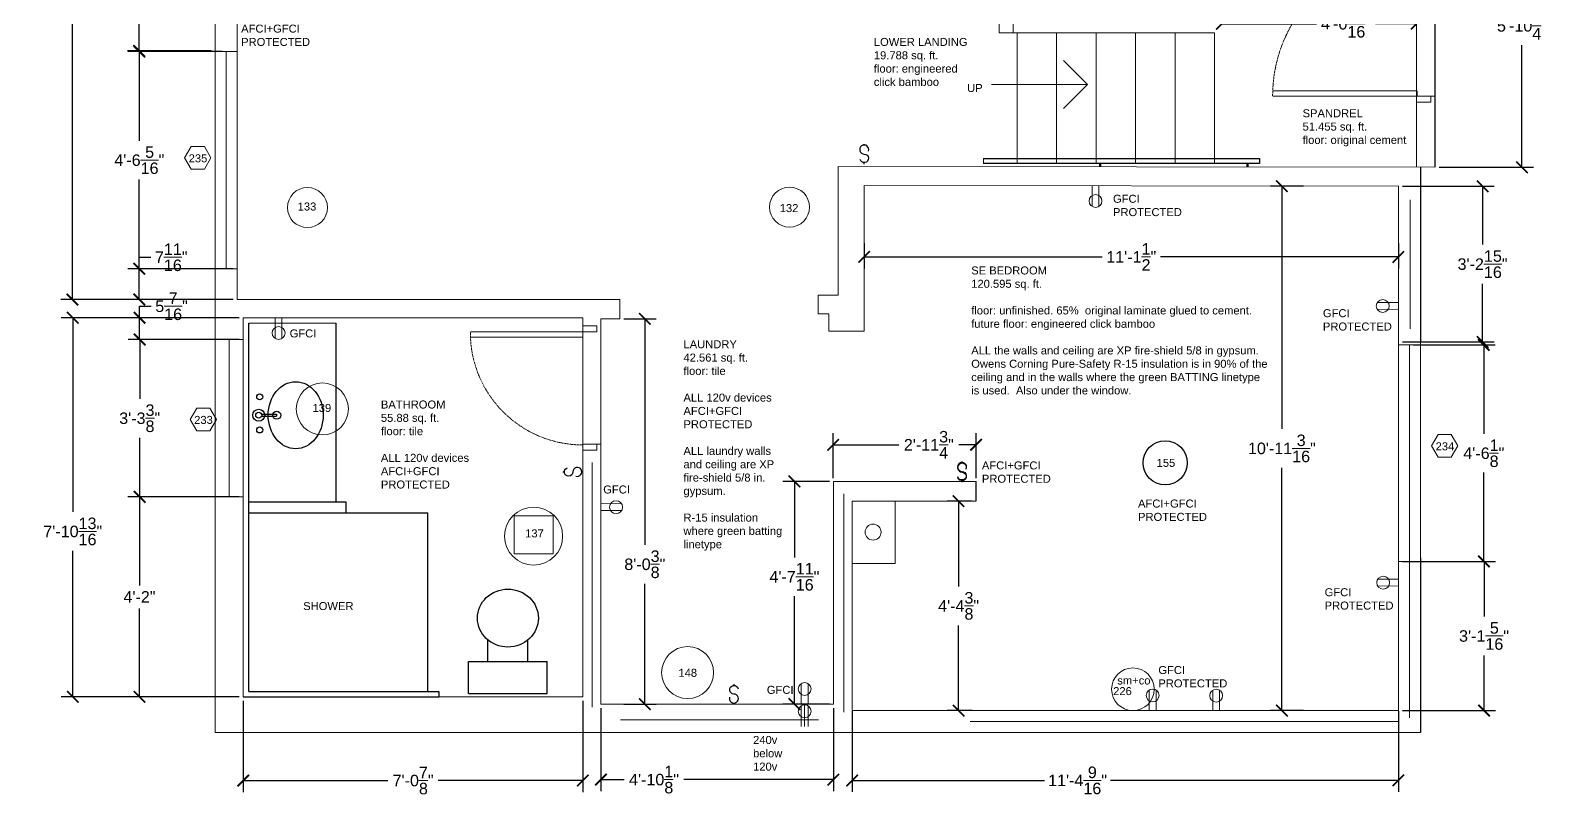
# Model space of a CAD drawing. Header units: inches. Extents: x -475 to -13, y 578 to 1095.
# Drawn here: x -474.7 to -93.5, y 578.2 to 769.3 of the extents above; entities that cross this region are included whole.
import ezdxf

# ---------------------------------------------------------------- set-up
doc = ezdxf.new("R2010")
doc.units = ezdxf.units.IN
doc.header["$MEASUREMENT"] = 0
doc.linetypes.add('DASHED2', pattern=[0.375, 0.25, -0.125])
doc.layers.get('0').update_dxf_attribs({"color": 1, "lineweight": 9})
for name, color, linetype, lineweight in [('A-101-Cabinets-and-Appliances', 7, 'Continuous', 9), ('A-101-Dimensions', 7, 'Continuous', 9), ('A-101-Floorplan-1st-floor', 7, 'Continuous', 9), ('A-101-RCP', 7, 'Continuous', 9), ('A-101-Text', 7, 'Continuous', 9)]:
    doc.layers.add(name, color=color, linetype=linetype, lineweight=lineweight)
doc.layers.get('A-101-RCP').off()
doc.styles.add('Annotative', font='Arial.ttf')
doc.styles.get("Standard").update_dxf_attribs({"font": 'Arial.ttf', "height": 2})
doc.linetypes.add('BATTING', pattern='A,0.0001,-0.1,[134,ltypeshp.shx,S=0.1,R=0,X=-0.1,Y=0],-0.2,[134,ltypeshp.shx,S=0.1,R=180,X=0.1,Y=0],-0.1', length=0.4001)
doc.dimstyles.new('Annotative', dxfattribs={"dimtxt": 0.18, "dimasz": 0.18, "dimexe": 0.18, "dimexo": 0.0625, "dimgap": 0.09, "dimtad": 0, "dimtih": 1, "dimtoh": 1, "dimdec": 4, "dimzin": 0, "dimdsep": 46, "dimlunit": 4, "dimtxsty": 'Annotative', "dimblk": 'ARCHTICK', "dimblk1": 'ARCHTICK', "dimblk2": 'ARCHTICK', "dimcen": 0.09, "dimadec": 0, "dimazin": 0, "dimtfac": 1, "dimtdec": 4, "dimtofl": 0, "dimtmove": 0, "dimatfit": 3, "dimldrblk": 'ARCHTICK', "dimfxl": 1, "dimtolj": 1, "dimtzin": 0, "dimarcsym": 0})

# ---------------------------------------------------------------- blocks, each defined once
blk = doc.blocks.new('L1-toilet')
at = {"lineweight": 30}
for p, q in [((-14.81, 8), (-14.81, 13.4)), ((-4.81, 8), (-4.81, 13.4)), ((-19.63, 0), (-19.63, 8)), ((-19.63, 8), (0, 8)), ((0, 0), (0, 8)), ((-19.63, 0), (0, 0))]:
    blk.add_line(p, q, dxfattribs=at)
blk.add_ellipse((-9.81, 18.88), major_axis=(7.62, 0), ratio=0.95082, dxfattribs=at)
blk = doc.blocks.new('L1-bathroom-sink-faucets-bowl')
at = {"lineweight": 30}
for p, q in [((2.21, 0.25), (5.98, 0.25)), ((5.98, 0.25), (5.98, -0.25)), ((2.21, -0.25), (5.98, -0.25))]:
    blk.add_line(p, q, dxfattribs=at)
for centre, radius in [((1.75, 4.59), 0.75), ((1.5, 0), 1.5), ((1.5, 0), 0.75), ((6, 0), 1), ((1.75, -3.69), 0.75)]:
    blk.add_circle(centre, radius, dxfattribs=at)
blk.add_ellipse((10.75, 0), major_axis=(0, -8.38), ratio=0.820896, dxfattribs=at)
blk = doc.blocks.new('L1-south-stairway-handrail')
at = {"layer": 'A-101-Floorplan-1st-floor', "lineweight": -3}
for p, q in [((-57.8, 1.25), (11.23, 1.25)), ((11.23, 0), (-57.8, 0)), ((-28.71, -0.75), (-28.71, 0)), ((-28.46, -0.75), (-28.46, 0)), ((8.09, 0), (8.09, -0.75)), ((8.34, 0), (8.34, -0.75)), ((11.23, 1.25), (11.23, 0))]:
    blk.add_line(p, q, dxfattribs=at)
at = {"layer": 'A-101-Floorplan-1st-floor', "lineweight": 5}
blk.add_line((-57.8, 1.25), (-57.8, 0), dxfattribs=at)
blk = doc.blocks.new('L1-arrow')
at = {"lineweight": 5}
for p, q in [((188.32, -365.98), (182.32, -359.98)), ((182.32, -365.98), (164.32, -365.98)), ((182.32, -365.98), (188.32, -365.98)), ((188.32, -365.98), (182.32, -371.98))]:
    blk.add_line(p, q, dxfattribs=at)
blk = doc.blocks.new('L1-toggle-switch-135')
at = {"layer": ''}
for p, q in [((-5, 0, -46.25), (-4.65, 0, -46.25)), ((-0.26, 0, -46.25), (0, 0, -46.25))]:
    blk.add_line(p, q, dxfattribs=at)
at = {"layer": '', "elevation": -46.25}
for points in [[(-2.5, 0, -2.004555), (-3.85, 1.06)], [(-1.75, -1.06, 3.139408), (-2.5, 0, 3.139408)]]:
    blk.add_lwpolyline(points, format="xyb", dxfattribs=at)
blk = doc.blocks.new('L1-landing-toggle-switch-91')
at = {"layer": ''}
for p, q in [((0, 4.74, -46.25), (0, 5, -46.25)), ((0, 0, -46.25), (0, 0.35, -46.25))]:
    blk.add_line(p, q, dxfattribs=at)
at = {"layer": '', "elevation": -46.25}
for points in [[(1.06, 3.25, 3.139408), (0, 2.5, 3.139408)], [(0, 2.5, -2.004555), (-1.06, 1.15)]]:
    blk.add_lwpolyline(points, format="xyb", dxfattribs=at)
blk = doc.blocks.new('L1-motion-switch-144')
at = {"layer": ''}
for p, q in [((0, 5, -43.25), (0, 4.65, -43.25)), ((0, 0.26, -43.25), (0, 0, -43.25))]:
    blk.add_line(p, q, dxfattribs=at)
at = {"layer": '', "elevation": -43.25}
for points in [[(0, 2.5, -2.004555), (1.06, 3.85)], [(-1.06, 1.75, 3.139408), (0, 2.5, 3.139408)]]:
    blk.add_lwpolyline(points, format="xyb", dxfattribs=at)
blk = doc.blocks.new('L1-toggle-switch-149')
at = {"layer": ''}
for p, q in [((0, 4.74, -45), (0, 5, -45)), ((0, 0, -45), (0, 0.35, -45))]:
    blk.add_line(p, q, dxfattribs=at)
at = {"layer": '', "elevation": -45}
for points in [[(1.06, 3.25, 3.139408), (0, 2.5, 3.139408)], [(0, 2.5, -2.004555), (-1.06, 1.15)]]:
    blk.add_lwpolyline(points, format="xyb", dxfattribs=at)
blk = doc.blocks.new('_ArchTick')
at = {"color": 0, "linetype": 'ByBlock', "lineweight": 30, "const_width": 0.15}
blk.add_lwpolyline([(-0.5, -0.5), (0.5, 0.5)], dxfattribs=at)
blk = doc.blocks.new('*D488')
at = {"layer": 'A-101-Dimensions', "color": 0, "lineweight": -2, "transparency": 16777216}
for p, q in [((-274.1, 657.31), (-274.1, 668.55)), ((-238.38, 657.31), (-238.38, 668.55)), ((-274.1, 665.67), (-257.68, 665.67)), ((-238.38, 665.67), (-242.67, 665.67))]:
    blk.add_line(p, q, dxfattribs=at)
at = {"layer": 'A-101-Dimensions', "color": 0, "lineweight": -2, "transparency": 16777216, "xscale": 2.88, "yscale": 2.88, "zscale": 2.88, "rotation": 180}
blk.add_blockref('_ArchTick', (-274.1, 665.67), dxfattribs=at)
at = {"layer": 'A-101-Dimensions', "color": 0, "lineweight": -2, "transparency": 16777216, "xscale": 2.88, "yscale": 2.88, "zscale": 2.88}
blk.add_blockref('_ArchTick', (-238.38, 665.67), dxfattribs=at)
at = {"layer": 'A-101-Dimensions', "color": 0, "lineweight": 5, "transparency": 16777216, "insert": (-250.18, 665.67), "char_height": 2.88, "attachment_point": 5, "style": 'Annotative'}
blk.add_mtext('\\A1;2\'-11{\\H1x;\\S3/4;}"', dxfattribs=at)
blk = doc.blocks.new('*D489')
at = {"layer": 'A-101-Dimensions', "color": 0, "lineweight": -2, "transparency": 16777216}
for p, q in [((-269.35, 599.06), (-269.35, 578.85)), ((-132.82, 599.06), (-132.82, 578.85)), ((-269.35, 581.73), (-221.29, 581.73)), ((-132.82, 581.73), (-204.74, 581.73))]:
    blk.add_line(p, q, dxfattribs=at)
at = {"layer": 'A-101-Dimensions', "color": 0, "lineweight": -2, "transparency": 16777216, "xscale": 2.88, "yscale": 2.88, "zscale": 2.88, "rotation": 180}
blk.add_blockref('_ArchTick', (-269.35, 581.73), dxfattribs=at)
at = {"layer": 'A-101-Dimensions', "color": 0, "lineweight": -2, "transparency": 16777216, "xscale": 2.88, "yscale": 2.88, "zscale": 2.88}
blk.add_blockref('_ArchTick', (-132.82, 581.73), dxfattribs=at)
at = {"layer": 'A-101-Dimensions', "color": 0, "lineweight": 5, "transparency": 16777216, "insert": (-213.01, 581.73), "char_height": 2.88, "attachment_point": 5, "style": 'Annotative'}
blk.add_mtext('\\A1;11\'-4{\\H1x;\\S9/16;}"', dxfattribs=at)
blk = doc.blocks.new('*D495')
at = {"layer": 'A-101-Dimensions', "color": 0, "lineweight": -2, "transparency": 16777216}
for p, q in [((-176.94, 770.84), (-176.94, 773.85)), ((-128.25, 770.84), (-128.25, 773.85)), ((-176.94, 770.97), (-153.25, 770.97)), ((-128.25, 770.97), (-138.55, 770.97))]:
    blk.add_line(p, q, dxfattribs=at)
at = {"layer": 'A-101-Dimensions', "color": 0, "lineweight": -2, "transparency": 16777216, "xscale": 2.88, "yscale": 2.88, "zscale": 2.88, "rotation": 180}
blk.add_blockref('_ArchTick', (-176.94, 770.97), dxfattribs=at)
at = {"layer": 'A-101-Dimensions', "color": 0, "lineweight": -2, "transparency": 16777216, "xscale": 2.88, "yscale": 2.88, "zscale": 2.88}
blk.add_blockref('_ArchTick', (-128.25, 770.97), dxfattribs=at)
at = {"layer": 'A-101-Dimensions', "color": 0, "lineweight": 5, "transparency": 16777216, "insert": (-145.9, 770.97), "char_height": 2.88, "attachment_point": 5, "style": 'Annotative'}
blk.add_mtext('\\A1;4\'-0{\\H1x;\\S11/16;}"', dxfattribs=at)
blk = doc.blocks.new('*D508')
at = {"layer": 'A-101-Dimensions', "color": 0, "lineweight": -2, "transparency": 16777216}
for p, q in [((-239.38, 651.56), (-245.62, 651.56)), ((-242.74, 651.56), (-242.74, 630.24)), ((-242.74, 599.19), (-242.74, 620.51)), ((-239.38, 599.19), (-245.62, 599.19))]:
    blk.add_line(p, q, dxfattribs=at)
at = {"layer": 'A-101-Dimensions', "color": 0, "lineweight": -2, "transparency": 16777216, "xscale": 2.88, "yscale": 2.88, "zscale": 2.88}
for p, rotation in [((-242.74, 651.56), 90), ((-242.74, 599.19), 270)]:
    blk.add_blockref('_ArchTick', p, dxfattribs=dict(at, rotation=rotation))
at = {"layer": 'A-101-Dimensions', "color": 0, "lineweight": 5, "transparency": 16777216, "insert": (-242.74, 625.38), "char_height": 2.88, "attachment_point": 5, "style": 'Annotative'}
blk.add_mtext('\\A1;4\'-4{\\H1x;\\S3/8;}"', dxfattribs=at)
blk = doc.blocks.new('*D509')
at = {"layer": 'A-101-Dimensions', "color": 0, "lineweight": -2, "transparency": 16777216}
for p, q in [((-332.16, 599.81), (-332.16, 579.05)), ((-274.04, 599.81), (-274.04, 579.05)), ((-332.16, 581.93), (-326.37, 581.93)), ((-274.04, 581.93), (-311.39, 581.93))]:
    blk.add_line(p, q, dxfattribs=at)
at = {"layer": 'A-101-Dimensions', "color": 0, "lineweight": -2, "transparency": 16777216, "xscale": 2.88, "yscale": 2.88, "zscale": 2.88, "rotation": 180}
blk.add_blockref('_ArchTick', (-332.16, 581.93), dxfattribs=at)
at = {"layer": 'A-101-Dimensions', "color": 0, "lineweight": -2, "transparency": 16777216, "xscale": 2.88, "yscale": 2.88, "zscale": 2.88}
blk.add_blockref('_ArchTick', (-274.04, 581.93), dxfattribs=at)
at = {"layer": 'A-101-Dimensions', "color": 0, "lineweight": 5, "transparency": 16777216, "insert": (-318.88, 581.93), "char_height": 2.88, "attachment_point": 5, "style": 'Annotative'}
blk.add_mtext('\\A1;4\'-10{\\H1x;\\S1/8;}"', dxfattribs=at)
blk = doc.blocks.new('*D510')
at = {"layer": 'A-101-Dimensions', "color": 0, "lineweight": -2, "transparency": 16777216}
for p, q in [((-422.54, 697.44), (-467.05, 697.44)), ((-464.17, 697.44), (-464.17, 648.89)), ((-464.17, 602.63), (-464.17, 639.12)), ((-422.54, 602.63), (-467.05, 602.63))]:
    blk.add_line(p, q, dxfattribs=at)
at = {"layer": 'A-101-Dimensions', "color": 0, "lineweight": -2, "transparency": 16777216, "xscale": 2.88, "yscale": 2.88, "zscale": 2.88}
for p, rotation in [((-464.17, 697.44), 90), ((-464.17, 602.63), 270)]:
    blk.add_blockref('_ArchTick', p, dxfattribs=dict(at, rotation=rotation))
at = {"layer": 'A-101-Dimensions', "color": 0, "lineweight": 5, "transparency": 16777216, "insert": (-464.17, 644), "char_height": 2.88, "attachment_point": 5, "style": 'Annotative'}
blk.add_mtext('\\A1;7\'-10{\\H1x;\\S13/16;}"', dxfattribs=at)
blk = doc.blocks.new('*D511')
at = {"layer": 'A-101-Dimensions', "color": 0, "lineweight": -2, "transparency": 16777216}
for p, q in [((-275.04, 656.5), (-286.67, 656.5)), ((-283.79, 656.5), (-283.79, 637.49)), ((-283.79, 600.81), (-283.79, 627.82)), ((-275.04, 600.81), (-286.67, 600.81))]:
    blk.add_line(p, q, dxfattribs=at)
at = {"layer": 'A-101-Dimensions', "color": 0, "lineweight": -2, "transparency": 16777216, "xscale": 2.88, "yscale": 2.88, "zscale": 2.88}
for p, rotation in [((-283.79, 656.5), 90), ((-283.79, 600.81), 270)]:
    blk.add_blockref('_ArchTick', p, dxfattribs=dict(at, rotation=rotation))
at = {"layer": 'A-101-Dimensions', "color": 0, "lineweight": 5, "transparency": 16777216, "insert": (-283.79, 632.66), "char_height": 2.88, "attachment_point": 5, "style": 'Annotative'}
blk.add_mtext('\\A1;4\'-7{\\H1x;\\S11/16;}"', dxfattribs=at)
blk = doc.blocks.new('*D512')
at = {"layer": 'A-101-Dimensions', "color": 0, "lineweight": -2, "transparency": 16777216}
for p, q in [((-122.69, 805.81), (-99.04, 805.81)), ((-101.92, 805.81), (-101.92, 775.3)), ((-101.92, 735.08), (-101.92, 765.59)), ((-122.66, 735.08), (-99.04, 735.08))]:
    blk.add_line(p, q, dxfattribs=at)
at = {"layer": 'A-101-Dimensions', "color": 0, "lineweight": -2, "transparency": 16777216, "xscale": 2.88, "yscale": 2.88, "zscale": 2.88}
for p, rotation in [((-101.92, 805.81), 90), ((-101.92, 735.08), 270)]:
    blk.add_blockref('_ArchTick', p, dxfattribs=dict(at, rotation=rotation))
at = {"layer": 'A-101-Dimensions', "color": 0, "lineweight": 5, "transparency": 16777216, "insert": (-101.92, 770.45), "char_height": 2.88, "attachment_point": 5, "style": 'Annotative'}
blk.add_mtext('\\A1;5\'-10{\\H1x;\\S3/4;}"', dxfattribs=at)
blk = doc.blocks.new('*D513')
at = {"layer": 'A-101-Dimensions', "color": 0, "lineweight": -2, "transparency": 16777216}
for p, q in [((-424.1, 1029.19), (-467.15, 1029.19)), ((-464.27, 1029.19), (-464.27, 870.48)), ((-464.27, 702), (-464.27, 860.71)), ((-424.1, 702), (-467.15, 702))]:
    blk.add_line(p, q, dxfattribs=at)
at = {"layer": 'A-101-Dimensions', "color": 0, "lineweight": -2, "transparency": 16777216, "xscale": 2.88, "yscale": 2.88, "zscale": 2.88}
for p, rotation in [((-464.27, 1029.19), 90), ((-464.27, 702), 270)]:
    blk.add_blockref('_ArchTick', p, dxfattribs=dict(at, rotation=rotation))
at = {"layer": 'A-101-Dimensions', "color": 0, "lineweight": 5, "transparency": 16777216, "insert": (-464.27, 865.6), "char_height": 2.88, "attachment_point": 5, "style": 'Annotative'}
blk.add_mtext('\\A1;27\'-3{\\H1x;\\S3/16;}"', dxfattribs=at)
blk = doc.blocks.new('*D526')
at = {"layer": 'A-101-Dimensions', "color": 0, "lineweight": -2, "transparency": 16777216}
for p, q in [((-422.54, 652.63), (-450.37, 652.63)), ((-447.49, 652.63), (-447.49, 630.51)), ((-447.49, 602.63), (-447.49, 624.74)), ((-422.54, 602.63), (-450.37, 602.63))]:
    blk.add_line(p, q, dxfattribs=at)
at = {"layer": 'A-101-Dimensions', "color": 0, "lineweight": -2, "transparency": 16777216, "xscale": 2.88, "yscale": 2.88, "zscale": 2.88}
for p, rotation in [((-447.49, 652.63), 90), ((-447.49, 602.63), 270)]:
    blk.add_blockref('_ArchTick', p, dxfattribs=dict(at, rotation=rotation))
at = {"layer": 'A-101-Dimensions', "color": 0, "lineweight": 5, "transparency": 16777216, "insert": (-447.49, 627.63), "char_height": 2.88, "attachment_point": 5, "style": 'Annotative'}
blk.add_mtext('\\A1;4\'-2"', dxfattribs=at)
blk = doc.blocks.new('*D527')
at = {"layer": 'A-101-Dimensions', "color": 0, "lineweight": -2, "transparency": 16777216}
for p, q in [((-426.07, 692), (-450.32, 692)), ((-447.44, 692), (-447.44, 677.2)), ((-447.44, 652.63), (-447.44, 667.43)), ((-426.07, 652.63), (-450.32, 652.63))]:
    blk.add_line(p, q, dxfattribs=at)
at = {"layer": 'A-101-Dimensions', "color": 0, "lineweight": -2, "transparency": 16777216, "xscale": 2.88, "yscale": 2.88, "zscale": 2.88}
for p, rotation in [((-447.44, 692), 90), ((-447.44, 652.63), 270)]:
    blk.add_blockref('_ArchTick', p, dxfattribs=dict(at, rotation=rotation))
at = {"layer": 'A-101-Dimensions', "color": 0, "lineweight": 5, "transparency": 16777216, "insert": (-447.44, 672.31), "char_height": 2.88, "attachment_point": 5, "style": 'Annotative'}
blk.add_mtext('\\A1;3\'-3{\\H1x;\\S3/8;}"', dxfattribs=at)
blk = doc.blocks.new('*D528')
at = {"layer": 'A-101-Dimensions', "color": 0, "lineweight": -2, "transparency": 16777216}
for p, q in [((-447.48, 697.44), (-447.48, 700.32)), ((-447.48, 700.32), (-444.6, 700.32)), ((-422.54, 697.44), (-450.36, 697.44)), ((-447.48, 692), (-447.48, 697.44)), ((-422.54, 692), (-450.36, 692))]:
    blk.add_line(p, q, dxfattribs=at)
at = {"layer": 'A-101-Dimensions', "color": 0, "lineweight": -2, "transparency": 16777216, "xscale": 2.88, "yscale": 2.88, "zscale": 2.88}
for p, rotation in [((-447.48, 697.44), 90), ((-447.48, 692), 270)]:
    blk.add_blockref('_ArchTick', p, dxfattribs=dict(at, rotation=rotation))
at = {"layer": 'A-101-Dimensions', "color": 0, "lineweight": 5, "transparency": 16777216, "insert": (-439.48, 700.32), "char_height": 2.88, "attachment_point": 5, "style": 'Annotative'}
blk.add_mtext('\\A1;5{\\H1x;\\S7/16;}"', dxfattribs=at)
blk = doc.blocks.new('*D529')
at = {"layer": 'A-101-Dimensions', "color": 0, "lineweight": -2, "transparency": 16777216}
for p, q in [((-424.1, 709.69), (-450.42, 709.69)), ((-447.54, 709.69), (-447.54, 712.57)), ((-447.54, 712.57), (-444.66, 712.57)), ((-447.54, 702), (-447.54, 709.69)), ((-424.1, 702), (-450.42, 702))]:
    blk.add_line(p, q, dxfattribs=at)
at = {"layer": 'A-101-Dimensions', "color": 0, "lineweight": -2, "transparency": 16777216, "xscale": 2.88, "yscale": 2.88, "zscale": 2.88}
for p, rotation in [((-447.54, 709.69), 90), ((-447.54, 702), 270)]:
    blk.add_blockref('_ArchTick', p, dxfattribs=dict(at, rotation=rotation))
at = {"layer": 'A-101-Dimensions', "color": 0, "lineweight": 5, "transparency": 16777216, "insert": (-439.55, 712.57), "char_height": 2.88, "attachment_point": 5, "style": 'Annotative'}
blk.add_mtext('\\A1;7{\\H1x;\\S11/16;}"', dxfattribs=at)
blk = doc.blocks.new('*D530')
at = {"layer": 'A-101-Dimensions', "color": 0, "lineweight": -2, "transparency": 16777216}
for p, q in [((-426.85, 764), (-450.42, 764)), ((-447.54, 764), (-447.54, 741.71)), ((-447.54, 709.69), (-447.54, 731.99)), ((-426.85, 709.69), (-450.42, 709.69))]:
    blk.add_line(p, q, dxfattribs=at)
at = {"layer": 'A-101-Dimensions', "color": 0, "lineweight": -2, "transparency": 16777216, "xscale": 2.88, "yscale": 2.88, "zscale": 2.88}
for p, rotation in [((-447.54, 764), 90), ((-447.54, 709.69), 270)]:
    blk.add_blockref('_ArchTick', p, dxfattribs=dict(at, rotation=rotation))
at = {"layer": 'A-101-Dimensions', "color": 0, "lineweight": 5, "transparency": 16777216, "insert": (-447.54, 736.85), "char_height": 2.88, "attachment_point": 5, "style": 'Annotative'}
blk.add_mtext('\\A1;4\'-6{\\H1x;\\S5/16;}"', dxfattribs=at)
blk = doc.blocks.new('*D531')
at = {"layer": 'A-101-Dimensions', "color": 0, "lineweight": -2, "transparency": 16777216}
for p, q in [((-429.6, 842.31), (-450.46, 842.31)), ((-447.58, 842.31), (-447.58, 808.11)), ((-447.58, 764.19), (-447.58, 798.39)), ((-429.6, 764.19), (-450.46, 764.19))]:
    blk.add_line(p, q, dxfattribs=at)
at = {"layer": 'A-101-Dimensions', "color": 0, "lineweight": -2, "transparency": 16777216, "xscale": 2.88, "yscale": 2.88, "zscale": 2.88}
for p, rotation in [((-447.58, 842.31), 90), ((-447.58, 764.19), 270)]:
    blk.add_blockref('_ArchTick', p, dxfattribs=dict(at, rotation=rotation))
at = {"layer": 'A-101-Dimensions', "color": 0, "lineweight": 5, "transparency": 16777216, "insert": (-447.58, 803.25), "char_height": 2.88, "attachment_point": 5, "style": 'Annotative'}
blk.add_mtext('\\A1;6\'-6{\\H1x;\\S1/8;}"', dxfattribs=at)
blk = doc.blocks.new('*D538')
at = {"layer": 'A-101-Dimensions', "color": 0, "lineweight": -2, "transparency": 16777216}
for p, q in [((-131.82, 636.5), (-108.52, 636.5)), ((-111.4, 636.5), (-111.4, 622.71)), ((-111.4, 599.19), (-111.4, 612.98)), ((-131.82, 599.19), (-108.52, 599.19))]:
    blk.add_line(p, q, dxfattribs=at)
at = {"layer": 'A-101-Dimensions', "color": 0, "lineweight": -2, "transparency": 16777216, "xscale": 2.88, "yscale": 2.88, "zscale": 2.88}
for p, rotation in [((-111.4, 636.5), 90), ((-111.4, 599.19), 270)]:
    blk.add_blockref('_ArchTick', p, dxfattribs=dict(at, rotation=rotation))
at = {"layer": 'A-101-Dimensions', "color": 0, "lineweight": 5, "transparency": 16777216, "insert": (-111.4, 617.85), "char_height": 2.88, "attachment_point": 5, "style": 'Annotative'}
blk.add_mtext('\\A1;3\'-1{\\H1x;\\S5/16;}"', dxfattribs=at)
blk = doc.blocks.new('*D539')
at = {"layer": 'A-101-Dimensions', "color": 0, "lineweight": -2, "transparency": 16777216}
for p, q in [((-129.07, 690.63), (-108.58, 690.63)), ((-111.46, 690.63), (-111.46, 668.42)), ((-111.46, 636.5), (-111.46, 658.7)), ((-129.07, 636.5), (-108.58, 636.5))]:
    blk.add_line(p, q, dxfattribs=at)
at = {"layer": 'A-101-Dimensions', "color": 0, "lineweight": -2, "transparency": 16777216, "xscale": 2.88, "yscale": 2.88, "zscale": 2.88}
for p, rotation in [((-111.46, 690.63), 90), ((-111.46, 636.5), 270)]:
    blk.add_blockref('_ArchTick', p, dxfattribs=dict(at, rotation=rotation))
at = {"layer": 'A-101-Dimensions', "color": 0, "lineweight": 5, "transparency": 16777216, "insert": (-111.46, 663.56), "char_height": 2.88, "attachment_point": 5, "style": 'Annotative'}
blk.add_mtext('\\A1;4\'-6{\\H1x;\\S1/8;}"', dxfattribs=at)
blk = doc.blocks.new('*D540')
at = {"layer": 'A-101-Dimensions', "color": 0, "lineweight": -2, "transparency": 16777216}
for p, q in [((-266.35, 716.07), (-266.35, 709.77)), ((-132.82, 716.07), (-132.82, 709.77)), ((-266.35, 712.65), (-206.88, 712.65)), ((-132.82, 712.65), (-192.28, 712.65))]:
    blk.add_line(p, q, dxfattribs=at)
at = {"layer": 'A-101-Dimensions', "color": 0, "lineweight": -2, "transparency": 16777216, "xscale": 2.88, "yscale": 2.88, "zscale": 2.88, "rotation": 180}
blk.add_blockref('_ArchTick', (-266.35, 712.65), dxfattribs=at)
at = {"layer": 'A-101-Dimensions', "color": 0, "lineweight": -2, "transparency": 16777216, "xscale": 2.88, "yscale": 2.88, "zscale": 2.88}
blk.add_blockref('_ArchTick', (-132.82, 712.65), dxfattribs=at)
at = {"layer": 'A-101-Dimensions', "color": 0, "lineweight": 5, "transparency": 16777216, "insert": (-199.58, 712.65), "char_height": 2.88, "attachment_point": 5, "style": 'Annotative'}
blk.add_mtext('\\A1;11\'-1{\\H1x;\\S1/2;}"', dxfattribs=at)
blk = doc.blocks.new('*D543')
at = {"layer": 'A-101-Dimensions', "color": 0, "lineweight": -2, "transparency": 16777216}
for p, q in [((-156.49, 730.35), (-164.81, 730.35)), ((-161.93, 730.35), (-161.93, 669.65)), ((-161.93, 599.19), (-161.93, 659.88)), ((-156.49, 599.19), (-164.81, 599.19))]:
    blk.add_line(p, q, dxfattribs=at)
at = {"layer": 'A-101-Dimensions', "color": 0, "lineweight": -2, "transparency": 16777216, "xscale": 2.88, "yscale": 2.88, "zscale": 2.88}
for p, rotation in [((-161.93, 730.35), 90), ((-161.93, 599.19), 270)]:
    blk.add_blockref('_ArchTick', p, dxfattribs=dict(at, rotation=rotation))
at = {"layer": 'A-101-Dimensions', "color": 0, "lineweight": 5, "transparency": 16777216, "insert": (-161.93, 664.77), "char_height": 2.88, "attachment_point": 5, "style": 'Annotative'}
blk.add_mtext('\\A1;10\'-11{\\H1x;\\S3/16;}"', dxfattribs=at)
blk = doc.blocks.new('*D544')
at = {"layer": 'A-101-Dimensions', "color": 0, "lineweight": -2, "transparency": 16777216}
for p, q in [((-131.82, 730.31), (-108.89, 730.31)), ((-111.77, 730.31), (-111.77, 715.73)), ((-111.77, 691.38), (-111.77, 705.96)), ((-131.82, 691.38), (-108.89, 691.38))]:
    blk.add_line(p, q, dxfattribs=at)
at = {"layer": 'A-101-Dimensions', "color": 0, "lineweight": -2, "transparency": 16777216, "xscale": 2.88, "yscale": 2.88, "zscale": 2.88}
for p, rotation in [((-111.77, 730.31), 90), ((-111.77, 691.38), 270)]:
    blk.add_blockref('_ArchTick', p, dxfattribs=dict(at, rotation=rotation))
at = {"layer": 'A-101-Dimensions', "color": 0, "lineweight": 5, "transparency": 16777216, "insert": (-111.77, 710.85), "char_height": 2.88, "attachment_point": 5, "style": 'Annotative'}
blk.add_mtext('\\A1;3\'-2{\\H1x;\\S15/16;}"', dxfattribs=at)
blk = doc.blocks.new('*D545')
at = {"layer": 'A-101-Dimensions', "color": 0, "lineweight": -2, "transparency": 16777216}
for p, q in [((-421.54, 601.63), (-421.54, 578.82)), ((-336.66, 601.63), (-336.66, 578.82)), ((-421.54, 581.7), (-385.4, 581.7)), ((-336.66, 581.7), (-372.8, 581.7))]:
    blk.add_line(p, q, dxfattribs=at)
at = {"layer": 'A-101-Dimensions', "color": 0, "lineweight": -2, "transparency": 16777216, "xscale": 2.88, "yscale": 2.88, "zscale": 2.88, "rotation": 180}
blk.add_blockref('_ArchTick', (-421.54, 581.7), dxfattribs=at)
at = {"layer": 'A-101-Dimensions', "color": 0, "lineweight": -2, "transparency": 16777216, "xscale": 2.88, "yscale": 2.88, "zscale": 2.88}
blk.add_blockref('_ArchTick', (-336.66, 581.7), dxfattribs=at)
at = {"layer": 'A-101-Dimensions', "color": 0, "lineweight": 5, "transparency": 16777216, "insert": (-379.1, 581.7), "char_height": 2.88, "attachment_point": 5, "style": 'Annotative'}
blk.add_mtext('\\A1;7\'-0{\\H1x;\\S7/8;}"', dxfattribs=at)
blk = doc.blocks.new('*D546')
at = {"layer": 'A-101-Dimensions', "color": 0, "lineweight": -2, "transparency": 16777216}
for p, q in [((-326.41, 697.19), (-318.3, 697.19)), ((-321.18, 697.19), (-321.18, 640.67)), ((-321.18, 600.81), (-321.18, 630.9)), ((-326.41, 600.81), (-318.3, 600.81))]:
    blk.add_line(p, q, dxfattribs=at)
at = {"layer": 'A-101-Dimensions', "color": 0, "lineweight": -2, "transparency": 16777216, "xscale": 2.88, "yscale": 2.88, "zscale": 2.88}
for p, rotation in [((-321.18, 697.19), 90), ((-321.18, 600.81), 270)]:
    blk.add_blockref('_ArchTick', p, dxfattribs=dict(at, rotation=rotation))
at = {"layer": 'A-101-Dimensions', "color": 0, "lineweight": 5, "transparency": 16777216, "insert": (-321.18, 635.78), "char_height": 2.88, "attachment_point": 5, "style": 'Annotative'}
blk.add_mtext('\\A1;8\'-0{\\H1x;\\S3/8;}"', dxfattribs=at)
blk = doc.blocks.new('wall-duplex')
at = {"lineweight": 5}
for p, q in [((-0.85, 3.8), (-0.85, -1.36)), ((0.85, 3.8), (0.85, -1.36))]:
    blk.add_line(p, q, dxfattribs=at)
blk.add_circle((0, 0), 1.61)
blk = doc.blocks.new('wall-duplex-horizontal')
at = {"layer": 'A-101-Floorplan-1st-floor', "lineweight": 5}
for p, q in [((3.8, 0.85), (-1.36, 0.85)), ((3.8, -0.85), (-1.36, -0.85))]:
    blk.add_line(p, q, dxfattribs=at)
at = {"layer": 'A-101-Floorplan-1st-floor'}
blk.add_circle((0, 0), 1.61, dxfattribs=at)

msp = doc.modelspace()

# ---------------------------------------------------------------- linework, layer by layer
at = {"lineweight": 5}
for p, q in [((-274.03709, 600.81383), (-274.03709, 600.81383)), ((-132.81809, 599.18883), (-132.81809, 596.43883))]:
    msp.add_line(p, q, dxfattribs=at)
at = {"layer": 'A-101-Cabinets-and-Appliances', "lineweight": 30}
for p, q in [((-420.16184, 651.37633), (-420.16184, 696.06383)), ((-398.41184, 696.06383), (-398.41184, 651.37633)), ((-420.16184, 651.37633), (-398.41184, 651.37633)), ((-420.16184, 604.00133), (-420.16184, 651.37633)), ((-420.16184, 651.37633), (-395.91184, 651.37633)), ((-420.16184, 648.62633), (-375.41184, 648.62633)), ((-395.91184, 651.37633), (-395.91184, 648.62633)), ((-375.41184, 604.00133), (-375.41184, 648.62633)), ((-421.53684, 602.62633), (-372.66184, 602.62633)), ((-420.16184, 604.00133), (-372.66184, 604.00133)), ((-372.66184, 604.00133), (-372.66184, 602.62633))]:
    msp.add_line(p, q, dxfattribs=at)
at = {"layer": 'A-101-Cabinets-and-Appliances', "lineweight": 5}
msp.add_line((-420.16184, 696.06383), (-398.41184, 696.06383), dxfattribs=at)
at = {"layer": 'A-101-Floorplan-1st-floor', "lineweight": 5}
for p, q in [((-428.59934, 764.18883), (-428.59934, 842.31383)), ((-423.09934, 764.00133), (-423.09934, 842.31383)), ((-232.63059, 768.71854), (-232.63059, 805.81383)), ((-229.13059, 768.71854), (-229.13059, 805.81383)), ((-128.25058, 805.81383), (-128.25058, 735.06728)), ((-232.63059, 768.71854), (-178.757, 768.71854)), ((-228.132, 768.71854), (-228.132, 736.25133)), ((-218.257, 768.71854), (-218.257, 736.25133)), ((-208.382, 768.71854), (-208.382, 736.25133)), ((-198.507, 768.71854), (-198.507, 736.25133)), ((-188.632, 768.71854), (-188.632, 736.25133)), ((-178.757, 768.71854), (-178.757, 736.25133)), ((-428.59934, 764.18883), (-428.59934, 709.87633)), ((-423.09934, 764.00133), (-428.59934, 764.00133)), ((-425.84934, 764.00133), (-425.84934, 709.68883)), ((-423.09959, 709.68883), (-423.09934, 764.00133)), ((-128.2311, 752.84354), (-123.68233, 752.84354)), ((-128.23055, 751.34354), (-124.73055, 751.34354)), ((-124.73055, 751.34354), (-124.73055, 752.84354)), ((-272.81809, 735.25133), (-272.81809, 703.04719)), ((-123.663, 735.07678), (-272.81809, 735.25133)), ((-266.33043, 730.50133), (-266.38014, 694.06383)), ((-132.81809, 730.31383), (-266.33043, 730.50133)), ((-132.81809, 691.37633), (-132.81809, 730.31383)), ((-428.59934, 691.43883), (-428.59934, 709.87633)), ((-423.09959, 709.68883), (-428.59934, 709.68883)), ((-423.09959, 702.00133), (-423.09959, 709.68883)), ((-423.09959, 702.00133), (-327.41209, 702.00133)), ((-327.41209, 702.00133), (-327.41209, 697.18883)), ((-272.81809, 703.04719), (-277.81809, 703.04719)), ((-277.81809, 703.04719), (-277.81809, 698.42219)), ((-275.19309, 698.42219), (-277.81809, 698.42219)), ((-275.19309, 694.06383), (-275.19309, 698.42219)), ((-421.53684, 697.43883), (-336.66184, 697.43883)), ((-421.53684, 692.00133), (-421.53684, 697.43883)), ((-364.78684, 693.93883), (-336.66184, 693.93883)), ((-336.66184, 697.43883), (-336.66184, 602.62633)), ((-336.66184, 666.00133), (-336.66184, 694.12633)), ((-332.16209, 600.81383), (-332.16209, 697.18883)), ((-332.16209, 697.18883), (-327.41209, 697.18883)), ((-275.19309, 694.06383), (-266.38014, 694.06383)), ((-421.53684, 692.00133), (-428.59934, 692.00133)), ((-428.59934, 691.43883), (-428.59934, 652.06383)), ((-425.06809, 692.00133), (-425.06809, 652.62633)), ((-421.53684, 692.00133), (-421.53684, 652.62633)), ((-364.78684, 692.55883), (-336.66184, 692.55883)), ((-132.81809, 691.37633), (-132.81809, 636.50133)), ((-132.81809, 690.62633), (-127.31809, 690.62633)), ((-130.06809, 690.62633), (-130.06809, 636.50133)), ((-127.31809, 691.37633), (-127.31809, 637.37633)), ((-332.16209, 665.81383), (-336.66184, 665.81383)), ((-274.03709, 600.81383), (-274.03709, 656.50133)), ((-274.03709, 656.50133), (-238.38059, 656.50133)), ((-421.53684, 652.62633), (-428.59934, 652.62633)), ((-428.59934, 652.06383), (-428.59934, 593.68883)), ((-421.53684, 602.62633), (-421.53684, 652.62633)), ((-269.34934, 651.56383), (-238.38059, 651.56383)), ((-269.34934, 651.56383), (-269.34934, 599.18883)), ((-258.63059, 651.56383), (-258.63059, 636.00133)), ((-258.63059, 636.00133), (-269.34934, 636.00133)), ((-132.81809, 636.50133), (-127.31809, 636.50133)), ((-132.81809, 636.50133), (-132.81809, 599.18883)), ((-336.66184, 602.62633), (-421.53684, 602.62633)), ((-274.03709, 600.81383), (-332.16209, 600.81383)), ((-281.23084, 595.23035), (-281.22459, 600.63306)), ((-269.34934, 599.18883), (-132.81809, 599.18883)), ((-127.31809, 593.68883), (-428.59934, 593.68883))]:
    msp.add_line(p, q, dxfattribs=at)
at = {"layer": 'A-101-Floorplan-1st-floor', "lineweight": -3}
for p, q in [((-123.68801, 805.81383), (-123.663, 735.07678)), ((-127.31809, 735.06604), (-127.31809, 691.37633)), ((-428.59934, 672.59876), (-428.59934, 671.39858)), ((-238.38059, 651.62633), (-238.38059, 656.50133)), ((-127.31809, 637.37633), (-127.31809, 593.68883))]:
    msp.add_line(p, q, dxfattribs=at)
at = {"layer": 'A-101-Floorplan-1st-floor'}
for p, q in [((-164.2311, 752.84354), (-128.2311, 752.84354)), ((-164.21857, 754.21854), (-128.24484, 754.21854))]:
    msp.add_line(p, q, dxfattribs=at)
at = {"layer": 'A-101-Floorplan-1st-floor', "lineweight": 30}
msp.add_line((-128.2311, 754.21854), (-128.2311, 752.84354), dxfattribs=at)
at = {"layer": 'A-101-Floorplan-1st-floor', "color": 3, "linetype": 'BATTING', "lineweight": 5, "ltscale": 4.4}
for p, q in [((-129.87564, 726.92041), (-129.87564, 694.68299)), ((-334.37827, 661.21911), (-334.37827, 600.00833)), ((-271.41954, 653.41518), (-271.41954, 598.77365)), ((-130.06809, 636.50133), (-130.06809, 597.36792)), ((-327.26498, 596.84861), (-277.78918, 596.84861)), ((-132.81809, 596.43883), (-239.83864, 596.43883))]:
    msp.add_line(p, q, dxfattribs=at)
at = {"layer": 'A-101-Floorplan-1st-floor'}
for points in [[(-434.57357, 740.27595), (-436.22158, 737.42151), (-434.57357, 734.56708), (-431.27755, 734.56708), (-429.62954, 737.42151), (-431.27755, 740.27595)], [(-433.19691, 674.85311), (-434.84492, 671.99867), (-433.19691, 669.14423), (-429.90089, 669.14423), (-428.25288, 671.99867), (-429.90089, 674.85311)], [(-122.87827, 668.24819), (-124.52628, 665.39376), (-122.87827, 662.53932), (-119.58225, 662.53932), (-117.93424, 665.39376), (-119.58225, 668.24819)]]:
    msp.add_lwpolyline(points, close=True, dxfattribs=at)
at = {"layer": 'A-101-Floorplan-1st-floor', "lineweight": 5}
for points in [[(-333.16184, 693.93883), (-333.16184, 695.43883), (-336.66184, 695.43883), (-336.66184, 693.93883)], [(-333.16184, 664.31383), (-333.16184, 665.81383), (-336.66184, 665.81383), (-336.66184, 664.31383)], [(-353.84934, 647.8718), (-344.09934, 647.8718), (-344.09934, 638.3718), (-353.84934, 638.3718)]]:
    msp.add_lwpolyline(points, close=True, dxfattribs=at)
for centre, radius in [((-405.50559, 725.00019), 5), ((-285.00559, 725.10077), 5), ((-401.78717, 674.62633), 6.5), ((-348.97434, 642.81383), 7.25), ((-264.13059, 643.81383), 2), ((-310.47459, 608.68883), 6.5), ((-199.16184, 604.52144), 5.3326)]:
    msp.add_circle(centre, radius, dxfattribs=at)
at = {"layer": 'A-101-Floorplan-1st-floor', "lineweight": -3}
msp.add_circle((-191.09934, 661.14562), 5.5, dxfattribs=at)
at = {"layer": 'A-101-Floorplan-1st-floor', "linetype": 'DASHED2'}
msp.add_arc((-128.24484, 752.84354), 36, 90, 180, dxfattribs=at)
at = {"layer": 'A-101-Floorplan-1st-floor', "linetype": 'DASHED2', "lineweight": 5}
msp.add_arc((-336.66184, 693.75133), 28.125, 180, 270, dxfattribs=at)

# ---------------------------------------------------------------- block references
at = {"lineweight": 5}
msp.add_blockref('L1-south-stairway-handrail', (-178.757, 735.99846), dxfattribs=at)
at = {"lineweight": 5, "rotation": 0.41855602887687}
for p in [(-136.72353, 700.37633), (-136.6103, 631.18883)]:
    msp.add_blockref('wall-duplex-horizontal', p, dxfattribs=at)
at = {"lineweight": 5, "xscale": -1, "rotation": 359.5814439711231}
msp.add_blockref('wall-duplex-horizontal', (-328.36149, 650.06383), dxfattribs=at)
at = {"layer": 'A-101-Cabinets-and-Appliances', "lineweight": -3}
for name, p in [('L1-bathroom-sink-faucets-bowl', (-419.19554, 673.06383)), ('L1-toilet', (-345.59934, 603.43883))]:
    msp.add_blockref(name, p, dxfattribs=at)
at = {"layer": 'A-101-Floorplan-1st-floor', "lineweight": 5}
for name, p in [('L1-arrow', (-398.86607, 1121.74541)), ('L1-landing-toggle-switch-91', (-266.32957, 735.87633, 46.25)), ('wall-duplex', (-208.51793, 726.64027)), ('wall-duplex', (-412.72434, 693.63447)), ('L1-toggle-switch-135', (-336.66184, 658.87633, 46.25)), ('L1-landing-toggle-switch-91', (-241.88059, 656.50133, 46.25)), ('L1-motion-switch-144', (-298.91209, 600.81383, 43.25))]:
    msp.add_blockref(name, p, dxfattribs=at)
at = {"layer": 'A-101-Floorplan-1st-floor', "lineweight": 5, "xscale": -1, "rotation": 180}
for p in [(-281.22459, 604.60061), (-194.22434, 602.97119), (-178.34934, 602.93691), (-281.22459, 599.02582)]:
    msp.add_blockref('wall-duplex', p, dxfattribs=at)
at = {"layer": 'A-101-RCP', "lineweight": 5}
msp.add_blockref('L1-toggle-switch-149', (-241.88059, 656.318, 45), dxfattribs=at)

# ---------------------------------------------------------------- texts
at = {"layer": 'A-101-Cabinets-and-Appliances', "lineweight": 5, "style": 'Annotative'}
msp.add_text('SHOWER', height=2, dxfattribs=at).set_placement((-406.5726, 624.33208))
at = {"layer": 'A-101-Floorplan-1st-floor', "style": 'Annotative'}
for s, p in [('235', (-435.19878, 736.31185)), ('233', (-433.82212, 670.88901)), ('234', (-123.50348, 664.28409))]:
    msp.add_text(s, height=2, dxfattribs=at).set_placement(p)
at = {"layer": 'A-101-Floorplan-1st-floor', "lineweight": 5, "char_height": 2, "attachment_point": 1}
for s, width, insert in [('AFCI+GFCI\\PPROTECTED', 18.915065, (-422.08319, 770.74754)), ('GFCI^JPROTECTED', 19.5805456, (-204.15147, 728.19101)), ('133', 5.2422334, (-407.95571, 726.25654)), ('132', 5.2422334, (-287.45571, 725.85871)), ('GFCI^JPROTECTED', 19.5805456, (-151.68105, 699.58066)), ('GFCI', 4.9587112, (-409.9573, 694.51992)), ('139', 5.2422334, (-404.23729, 675.88268)), ('AFCI+GFCI\\PPROTECTED', 18.915065, (-236.91894, 661.50801)), ('155', 5.2422334, (-193.24609, 662.15047)), ('GFCI', 4.9587112, (-331.57589, 655.48389)), ('AFCI+GFCI\\PPROTECTED', 18.915065, (-197.89136, 651.97123)), ('137', 5.2422334, (-351.09649, 644.50676)), ('GFCI^JPROTECTED', 19.5805456, (-151.2474, 629.78873)), ('GFCI^JPROTECTED', 19.5805456, (-192.80965, 610.33004)), ('148', 5.2422334, (-312.77794, 609.6333)), ('sm+co', 8.8644528, (-203.08398, 607.71882, 93)), ('GFCI', 4.9587112, (-290.67479, 605.37427)), ('226', 5.5764034, (-204.11132, 605.06214)), ('240v\\Pbelow\\P120v', 7.686806, (-294.11287, 592.84796))]:
    msp.add_mtext_dynamic_manual_height_columns(s, width=width, gutter_width=10, heights=[0], dxfattribs=dict(at, insert=insert))
at = {"layer": 'A-101-Text', "lineweight": 5}
msp.add_text('UP', height=2, dxfattribs=at).set_placement((-240.61319, 753.89734))
at = {"layer": 'A-101-Text', "lineweight": 5, "char_height": 2, "attachment_point": 1}
for s, insert, width in [('LOWER LANDING\\P19.788 sq. ft.\\Pfloor: engineered ^Jclick bamboo ', (-263.93249, 767.41685), 36.7162913), ('SPANDREL\\P51.455 sq. ft.\\Pfloor: original cement', (-156.75947, 749.57654), 29.4252122), ('SE BEDROOM\\P120.595 sq. ft.\\P\\Pfloor: unfinished. 65%  original laminate glued to cement.\\Pfuture floor: engineered click bamboo\\P\\PALL the walls and ceiling are XP fire-shield 5/8 in gypsum.\\POwens Corning Pure-Safety R-15 insulation is in 90% of the ceiling and in the walls where the green BATTING linetype is used.  Also under the window.', (-239.58762, 710.26766), 73.9026601), ('\\A1;LAUNDRY\\P42.561 sq. ft.\\Pfloor: tile \\P\\PALL 120v devices^JAFCI+GFCI^JPROTECTED\\P\\PALL laundry walls and ceiling are XP fire-shield 5/8 in. gypsum.\\P\\PR-15 insulation where green batting linetype', (-311.51841, 691.80544), 25.8856522)]:
    msp.add_mtext(s, dxfattribs=dict(at, insert=insert, width=width))
at = {"layer": 'A-101-Text', "lineweight": 5, "insert": (-387.1515, 676.73681), "char_height": 2, "attachment_point": 1}
msp.add_mtext_dynamic_manual_height_columns('\\A1;BATHROOM\\P55.88 sq. ft.\\Pfloor: tile\\P\\PALL 120v devices\\PAFCI+GFCI\\PPROTECTED', width=23.2499685, gutter_width=15, heights=[0], dxfattribs=at)

# ---------------------------------------------------------------- dimensions: what is measured, and where the dimension line sits
at = {"layer": 'A-101-Dimensions', "lineweight": 5}
for base, p1, p2, picture, middle in [((-464.27397, 1029.18883), (-423.09959, 702.00133), (-423.09959, 1029.18883), '*D513', (-464.27397, 865.59508)), ((-101.919812, 735.076782), (-123.688011, 805.813835), (-123.663004, 735.076782), '*D512', (-101.919812, 770.445308)), ((-447.47501, 697.43883), (-421.53684, 692.00133), (-421.53684, 697.43883), '*D528', (-439.47741, 700.31883)), ((-464.17478, 602.62633), (-421.53684, 697.43883), (-421.53684, 602.62633), '*D510', (-464.17478, 644.00319)), ((-321.18108, 600.81383), (-327.41209, 697.18883), (-327.41209, 600.81383), '*D546', (-321.18108, 635.78202)), ((-447.43974, 652.62633), (-425.06809, 692.00133), (-425.06809, 652.62633), '*D527', (-447.43974, 672.31383)), ((-283.79198, 656.50133), (-274.03709, 600.81383), (-274.03709, 656.50133), '*D511', (-283.79198, 632.65817)), ((-447.49463, 652.62633), (-421.53684, 602.62633), (-421.53684, 652.62633), '*D526', (-447.49463, 627.62633))]:
    dim = msp.add_linear_dim(base=base, p1=p1, p2=p2, angle=90, dimstyle='Annotative', dxfattribs=at)
    dim.commit()
    dim.dimension.update_dxf_attribs({"geometry": picture, "text_midpoint": middle, "dimtype": 160})
for base, p1, p2, picture, middle in [((-447.57986, 842.31383), (-428.59934, 764.18883), (-428.59934, 842.31383), '*D531', (-447.57986, 803.25133)), ((-447.53773, 709.68883), (-425.84934, 764.00133), (-425.84934, 709.68883), '*D530', (-447.53773, 736.84508)), ((-161.92664, 599.18883), (-155.48783, 730.34567), (-155.48783, 599.18883), '*D543', (-161.92664, 664.76725)), ((-111.77304, 730.31383), (-132.81809, 691.37633), (-132.81809, 730.31383), '*D544', (-111.77304, 710.84508)), ((-447.53773, 709.68883), (-423.09959, 702.00133), (-423.09959, 709.68883), '*D529', (-439.55191, 712.56883)), ((-111.46488, 636.50133), (-130.06809, 690.62633), (-130.06809, 636.50133), '*D539', (-111.46488, 663.56383)), ((-242.7414, 599.18883), (-238.38059, 651.56383), (-238.38059, 599.18883), '*D508', (-242.7414, 625.37633)), ((-111.40276, 599.18883), (-132.81809, 636.50133), (-132.81809, 599.18883), '*D538', (-111.40276, 617.84508))]:
    dim = msp.add_linear_dim(base=base, p1=p1, p2=p2, angle=90, dimstyle='Annotative', dxfattribs=at)
    dim.commit()
    dim.dimension.update_dxf_attribs({"geometry": picture, "text_midpoint": middle})
for base, p1, p2, picture, middle in [((-128.25059, 770.96691), (-176.93809, 769.84265), (-128.25059, 769.84265), '*D495', (-145.9013, 770.96691)), ((-238.3805907836, 665.6698790318), (-274.0993407836, 656.3138348861), (-238.3805907836, 656.3138348861), '*D488', (-250.1764460019, 665.6698790318)), ((-332.16209, 581.93085), (-274.03709, 600.81383), (-332.16209, 600.81383), '*D509', (-318.88257, 581.93085)), ((-132.8180907836, 581.7322570351), (-269.3493407836, 600.0638348861), (-132.8180907836, 600.0638348861), '*D489', (-213.0132932061, 581.7322570351))]:
    dim = msp.add_linear_dim(base=base, p1=p1, p2=p2, dimstyle='Annotative', dxfattribs=at)
    dim.commit()
    dim.dimension.update_dxf_attribs({"geometry": picture, "text_midpoint": middle, "dimtype": 160})
for base, p1, p2, picture, middle in [((-132.81809, 712.65461), (-266.34876, 717.06657), (-132.81809, 717.06657), '*D540', (-199.58342, 712.65461)), ((-421.53684, 581.69731), (-336.66184, 602.62633), (-421.53684, 602.62633), '*D545', (-379.09934, 581.69731))]:
    dim = msp.add_linear_dim(base=base, p1=p1, p2=p2, dimstyle='Annotative', dxfattribs=at)
    dim.commit()
    dim.dimension.update_dxf_attribs({"geometry": picture, "text_midpoint": middle})

doc.saveas('drawing.dxf')
